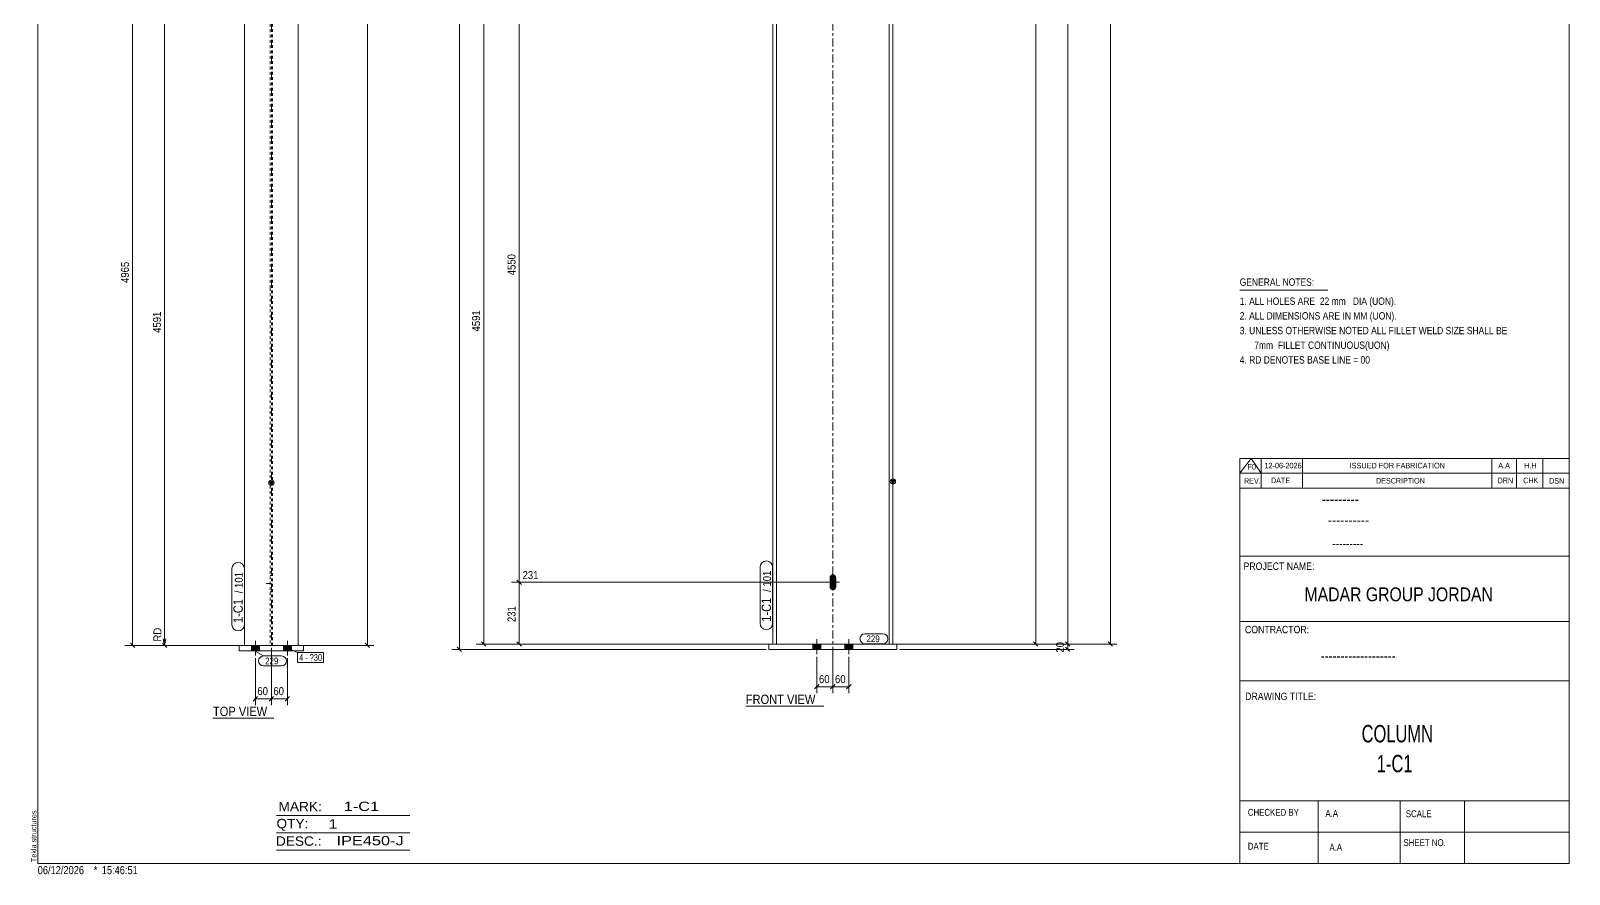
# Model space of a CAD drawing. Header units: millimetres. Extents: x 2 to 579, y 1 to 825.
# Drawn here: x 2 to 579, y 1 to 317 of the extents above; entities that cross this region are included whole.
import ezdxf

# ---------------------------------------------------------------- set-up
doc = ezdxf.new("R2010")
doc.units = ezdxf.units.MM
for name, pattern in [('XKITLINE00', [0]), ('XKITLINE01', [4, 1, -1, 1, -1]), ('XKITLINE02', [4, 2, -2]), ('XKITLINE03', [6, 3, -1, 1, -1])]:
    doc.linetypes.add(name, pattern=pattern)
for name, color, linetype, lineweight in [('Bolt', 3, 'Continuous', 0), ('BoltMark', 7, 'Continuous', 0), ('Dimensions', 7, 'Continuous', 0), ('DrawingSheet', 5, 'Continuous', 0), ('OtherObjectType', 7, 'Continuous', 0), ('Part', 2, 'Continuous', 0), ('PartMark', 7, 'Continuous', 0)]:
    doc.layers.add(name, color=color, linetype=linetype, lineweight=lineweight)
doc.styles.add('@ARIAL_UNICODE_MS_BOLD', font='ARIAL.TTF')
doc.styles.add('ARIAL', font='ARIAL.TTF')
doc.styles.add('ARIAL_NARROW', font='ARIALN.TTF')
doc.styles.add('COMIC_SANS_MS_BOLD', font='COMICBD.TTF')
doc.styles.add('SWIS721_EX_BT', font='ARIAL.TTF')
doc.styles.add('SWISSE', font='ARIAL.TTF')

# ---------------------------------------------------------------- blocks, each defined once
blk = doc.blocks.new('*A6')
at = {"layer": 'Bolt'}
for points in [[(303.51, 628.81), (303.03, 628.72), (302.55, 628.81), (302.15, 629.08), (301.88, 629.49), (301.78, 629.97), (301.78, 633.47), (301.88, 633.95), (302.15, 634.35), (302.55, 634.62), (303.03, 634.72), (303.51, 634.62), (303.92, 634.35), (304.19, 633.95), (304.28, 633.47), (304.28, 629.97), (304.19, 629.49), (303.92, 629.08)], [(303.51, 386.47), (303.03, 386.38), (302.55, 386.47), (302.15, 386.74), (301.88, 387.15), (301.78, 387.63), (301.78, 391.13), (301.88, 391.6), (302.15, 392.01), (302.55, 392.28), (303.03, 392.38), (303.51, 392.28), (303.92, 392.01), (304.19, 391.6), (304.28, 391.13), (304.28, 387.63), (304.19, 387.15), (303.92, 386.74)], [(303.51, 346.47), (303.03, 346.38), (302.55, 346.47), (302.15, 346.74), (301.88, 347.15), (301.78, 347.63), (301.78, 351.13), (301.88, 351.6), (302.15, 352.01), (302.55, 352.28), (303.03, 352.38), (303.51, 352.28), (303.92, 352.01), (304.19, 351.6), (304.28, 351.13), (304.28, 347.63), (304.19, 347.15), (303.92, 346.74)], [(303.51, 107.45), (303.03, 107.36), (302.55, 107.45), (302.15, 107.72), (301.88, 108.13), (301.78, 108.61), (301.78, 112.11), (301.88, 112.58), (302.15, 112.99), (302.55, 113.26), (303.03, 113.36), (303.51, 113.26), (303.92, 112.99), (304.19, 112.58), (304.28, 112.11), (304.28, 108.61), (304.19, 108.13), (303.92, 107.72)]]:
    blk.add_hatch(color=3, dxfattribs=at).paths.add_polyline_path(points, flags=17)
at = {"layer": 'Bolt', "color": 3, "linetype": 'XKITLINE00', "lineweight": 0}
for p, q in [((305.53, 631.72), (300.53, 631.72)), ((303.03, 634.22), (303.03, 629.22)), ((305.53, 389.38), (300.53, 389.38)), ((303.03, 391.88), (303.03, 386.88)), ((303.03, 351.88), (303.03, 346.88)), ((305.53, 349.38), (300.53, 349.38)), ((305.53, 110.36), (300.53, 110.36)), ((303.03, 112.86), (303.03, 107.86))]:
    blk.add_line(p, q, dxfattribs=at)
blk = doc.blocks.new('*A12')
at = {"layer": 'Bolt'}
for points in [[(298.53, 87.23), (298.53, 85.23), (295.53, 85.23), (295.53, 87.23)], [(298.53, 87.23), (298.53, 85.23), (295.53, 85.23), (295.53, 87.23)], [(310.53, 87.23), (310.53, 85.23), (307.53, 85.23), (307.53, 87.23)], [(310.53, 87.23), (310.53, 85.23), (307.53, 85.23), (307.53, 87.23)]]:
    blk.add_hatch(color=3, dxfattribs=at).paths.add_polyline_path(points, flags=17)
at = {"layer": 'Bolt', "color": 3, "linetype": 'XKITLINE00', "lineweight": 0}
for p, q in [((295.53, 87.23), (295.53, 85.23)), ((295.53, 87.23), (295.53, 85.23)), ((297.03, 88.98), (297.03, 83.48)), ((297.03, 88.98), (297.03, 83.48)), ((298.53, 87.23), (298.53, 85.23)), ((298.53, 87.23), (298.53, 85.23)), ((307.53, 87.23), (307.53, 85.23)), ((307.53, 87.23), (307.53, 85.23)), ((309.03, 88.98), (309.03, 83.48)), ((309.03, 88.98), (309.03, 83.48)), ((310.53, 87.23), (310.53, 85.23)), ((310.53, 87.23), (310.53, 85.23))]:
    blk.add_line(p, q, dxfattribs=at)
blk = doc.blocks.new('*A14')
at = {"layer": 'Part'}
blk.add_hatch(color=2, dxfattribs=at).paths.add_polyline_path([(324.73, 148.63), (326.33, 148.63), (325.53, 147.23)], flags=17)
at = {"layer": 'Part', "color": 7, "linetype": 'XKITLINE01', "lineweight": 0}
for p, q in [((325.53, 688.67), (280.53, 653.2)), ((281.93, 651.22), (281.93, 650.22)), ((324.13, 651.22), (324.13, 650.22)), ((281.93, 368.75), (281.93, 367.75)), ((324.13, 368.75), (324.13, 367.75)), ((280.53, 87.23), (325.53, 87.23))]:
    blk.add_line(p, q, dxfattribs=at)
at = {"layer": 'Part', "color": 2, "linetype": 'XKITLINE00', "lineweight": 0}
for p, q in [((324.13, 687.57), (324.13, 651.22)), ((325.53, 500.18), (325.53, 688.67)), ((280.53, 653.2), (280.53, 500.18)), ((281.93, 654.3), (281.93, 651.22)), ((281.93, 650.22), (281.93, 500.18)), ((324.13, 650.22), (324.13, 500.18)), ((280.53, 500.08), (280.53, 221.16)), ((281.93, 500.08), (281.93, 368.75)), ((324.13, 500.08), (324.13, 368.75)), ((325.53, 221.16), (325.53, 500.08)), ((281.93, 367.75), (281.93, 221.16)), ((324.13, 367.75), (324.13, 221.16)), ((280.53, 221.06), (280.53, 87.23)), ((281.93, 221.06), (281.93, 87.23)), ((324.13, 221.06), (324.13, 87.23)), ((325.53, 87.23), (325.53, 221.06)), ((325.53, 147.23), (324.73, 148.63)), ((324.73, 148.63), (326.33, 148.63)), ((326.33, 148.63), (325.53, 147.23))]:
    blk.add_line(p, q, dxfattribs=at)
at = {"layer": 'Part', "color": 7, "linetype": 'XKITLINE03', "lineweight": 0}
for p, q in [((303.03, 500.18), (303.03, 680.94)), ((303.03, 221.16), (303.03, 500.08)), ((303.03, 77.23), (303.03, 221.06))]:
    blk.add_line(p, q, dxfattribs=at)
at = {"layer": 'Part', "color": 2, "linetype": 'XKITLINE00', "lineweight": 0}
blk.add_circle((325.53, 148.13), 1, dxfattribs=at)
blk = doc.blocks.new('*A25')
at = {"layer": 'Part', "color": 2, "linetype": 'XKITLINE00', "lineweight": 0}
for p, q in [((327.03, 87.23), (279.03, 87.23)), ((279.03, 87.23), (279.03, 85.23)), ((327.03, 87.23), (327.03, 85.23)), ((327.03, 85.23), (279.03, 85.23))]:
    blk.add_line(p, q, dxfattribs=at)
blk = doc.blocks.new('*A28')
at = {"layer": 'Bolt', "color": 3, "linetype": 'XKITLINE02', "lineweight": 0}
for p, q in [((90.56, 631.2), (94.56, 631.2)), ((92.11, 634.2), (93.01, 634.2)), ((92.11, 628.2), (93.01, 628.2)), ((90.56, 388.86), (94.56, 388.86)), ((92.11, 391.86), (93.01, 391.86)), ((92.11, 385.86), (93.01, 385.86)), ((92.11, 351.86), (93.01, 351.86)), ((90.56, 348.86), (94.56, 348.86)), ((92.11, 345.86), (93.01, 345.86)), ((90.56, 109.84), (94.56, 109.84)), ((92.11, 112.84), (93.01, 112.84)), ((92.11, 106.84), (93.01, 106.84))]:
    blk.add_line(p, q, dxfattribs=at)
blk = doc.blocks.new('*A34')
at = {"layer": 'Bolt'}
for points in [[(88.06, 86.72), (88.06, 84.72), (85.06, 84.72), (85.06, 86.72)], [(88.06, 86.72), (88.06, 84.72), (85.06, 84.72), (85.06, 86.72)], [(100.06, 86.72), (100.06, 84.72), (97.06, 84.72), (97.06, 86.72)], [(100.06, 86.72), (100.06, 84.72), (97.06, 84.72), (97.06, 86.72)]]:
    blk.add_hatch(color=3, dxfattribs=at).paths.add_polyline_path(points, flags=17)
at = {"layer": 'Bolt', "color": 3, "linetype": 'XKITLINE00', "lineweight": 0}
for p, q in [((85.06, 86.72), (85.06, 84.72)), ((85.06, 86.72), (85.06, 84.72)), ((86.56, 88.47), (86.56, 82.97)), ((86.56, 88.47), (86.56, 82.97)), ((88.06, 86.72), (88.06, 84.72)), ((88.06, 86.72), (88.06, 84.72)), ((97.06, 86.72), (97.06, 84.72)), ((97.06, 86.72), (97.06, 84.72)), ((98.56, 88.47), (98.56, 82.97)), ((98.56, 88.47), (98.56, 82.97)), ((100.06, 86.72), (100.06, 84.72)), ((100.06, 86.72), (100.06, 84.72))]:
    blk.add_line(p, q, dxfattribs=at)
blk = doc.blocks.new('*A36')
at = {"layer": 'Part'}
blk.add_hatch(color=2, dxfattribs=at).paths.add_polyline_path([(91.76, 148.12), (93.36, 148.12), (92.56, 146.72)], flags=17)
at = {"layer": 'Part', "color": 7, "linetype": 'XKITLINE01', "lineweight": 0}
for p, q in [((82.56, 688.16), (82.56, 499.66)), ((102.56, 688.16), (82.56, 688.16)), ((82.56, 687.05), (92.11, 687.05)), ((92.11, 687.05), (92.11, 499.66)), ((93.01, 499.66), (93.01, 687.05)), ((93.01, 687.05), (102.56, 687.05)), ((102.56, 499.66), (102.56, 688.16)), ((82.56, 653.79), (92.11, 653.79)), ((82.56, 652.68), (102.56, 652.68)), ((93.01, 653.79), (102.56, 653.79)), ((82.56, 499.56), (82.56, 330.71)), ((92.11, 499.56), (92.11, 220.64)), ((93.01, 220.64), (93.01, 499.56)), ((102.56, 330.71), (102.56, 499.56)), ((92.11, 220.54), (92.11, 86.72)), ((93.01, 86.72), (93.01, 220.54)), ((82.56, 86.72), (102.56, 86.72))]:
    blk.add_line(p, q, dxfattribs=at)
at = {"layer": 'Part', "color": 7, "linetype": 'XKITLINE03', "lineweight": 0}
for p, q in [((92.56, 499.66), (92.56, 680.42)), ((92.56, 220.64), (92.56, 499.56)), ((92.56, 76.72), (92.56, 220.54))]:
    blk.add_line(p, q, dxfattribs=at)
at = {"layer": 'Part', "color": 2, "linetype": 'XKITLINE00', "lineweight": 0}
for p, q in [((82.56, 220.64), (82.56, 330.71)), ((102.56, 330.71), (102.56, 220.64)), ((82.56, 86.72), (82.56, 220.54)), ((102.56, 220.54), (102.56, 86.72)), ((92.56, 146.72), (91.76, 148.12)), ((91.76, 148.12), (93.36, 148.12)), ((93.36, 148.12), (92.56, 146.72))]:
    blk.add_line(p, q, dxfattribs=at)
blk.add_circle((92.56, 147.62), 1, dxfattribs=at)
blk = doc.blocks.new('*A47')
at = {"layer": 'Part', "color": 2, "linetype": 'XKITLINE00', "lineweight": 0}
for p, q in [((80.56, 84.72), (80.56, 86.72)), ((80.56, 86.72), (104.56, 86.72)), ((104.56, 86.72), (104.56, 84.72)), ((104.56, 84.72), (80.56, 84.72))]:
    blk.add_line(p, q, dxfattribs=at)
blk = doc.blocks.new('*A72')
at = {"layer": 'DrawingSheet', "color": 5, "linetype": 'XKITLINE00', "lineweight": 0}
for p, q in [((579, 825), (5, 825)), ((5, 825), (5, 5)), ((579, 5), (579, 825)), ((5, 5), (579, 5))]:
    blk.add_line(p, q, dxfattribs=at)
at = {"layer": 'DrawingSheet', "color": 5, "style": 'ARIAL', "width": 0.85}
blk.add_text('Tekla structures', height=2, rotation=90, dxfattribs=at).set_placement((4.5, 5.5))
blk = doc.blocks.new('*A74')
at = {"layer": 'OtherObjectType', "color": 7, "linetype": 'XKITLINE00', "lineweight": 0}
blk.add_line((455.5, 219.82), (488.5, 219.82), dxfattribs=at)
at = {"layer": 'OtherObjectType', "color": 7, "style": 'ARIAL_NARROW', "width": 1.008832}
for s, p in [('GENERAL NOTES:', (455.5, 221.47)), ('1. ALL HOLES ARE  22 mm   DIA (UON).', (455.5, 214.32)), ('2. ALL DIMENSIONS ARE IN MM (UON).', (455.5, 208.82)), ('3. UNLESS OTHERWISE NOTED ALL FILLET WELD SIZE SHALL BE', (455.5, 203.32)), ('7mm  FILLET CONTINUOUS(UON)', (460.95, 197.82)), ('4. RD DENOTES BASE LINE = 00', (455.5, 192.32))]:
    blk.add_text(s, height=2.75, dxfattribs=at).set_placement(p)
blk = doc.blocks.new('*A75')
at = {"layer": 'OtherObjectType', "color": 7, "linetype": 'XKITLINE00', "lineweight": 0}
for p, q in [((455.5, 156.76), (579, 156.76)), ((455.5, 151.21), (459.82, 156.76)), ((455.5, 151.21), (455.5, 156.76)), ((459.82, 156.76), (463.53, 151.21)), ((463.53, 151.21), (463.53, 156.76)), ((478.97, 151.21), (478.97, 156.76)), ((549.98, 151.21), (549.98, 156.76)), ((559.24, 151.21), (559.24, 156.76)), ((569.12, 151.21), (569.12, 156.76)), ((579, 151.21), (579, 156.76)), ((455.5, 151.21), (579, 151.21)), ((455.5, 145.65), (455.5, 151.21)), ((459.21, 151.21), (579, 151.21)), ((463.53, 145.65), (463.53, 151.21)), ((478.97, 145.65), (478.97, 151.21)), ((549.98, 145.65), (549.98, 151.21)), ((559.24, 145.65), (559.24, 151.21)), ((569.12, 145.65), (569.12, 151.21)), ((579, 145.65), (579, 151.21))]:
    blk.add_line(p, q, dxfattribs=at)
at = {"layer": 'OtherObjectType', "color": 7, "style": 'ARIAL_NARROW'}
for s, height, width, p in [('F0', 2.058, 1.008832, (458.4, 152.59)), ('12-06-2026', 2.058, 1.008832, (464.76, 153.06)), ('ISSUED FOR FABRICATION', 2.0583, 1.008832, (496.71, 153.06)), ('A.A', 2.058, 1.008832, (552.4, 153.06)), ('H.H', 2.058, 1.008832, (562.13, 153.06)), ('REV.', 2.058, 0.907949, (457.13, 147.31)), ('DATE', 2.058, 0.907949, (467.23, 147.5)), ('DESCRIPTION', 2.0583, 0.907949, (506.61, 147.39)), ('DRN', 2.058, 0.907949, (552.17, 147.47)), ('CHK', 2.058, 0.907949, (561.72, 147.5)), ('DSN', 2.058, 0.907949, (571.47, 147.35))]:
    blk.add_text(s, height=height, dxfattribs=dict(at, width=width)).set_placement(p)
blk = doc.blocks.new('*A76')
at = {"layer": 'OtherObjectType', "color": 6, "linetype": 'XKITLINE00', "lineweight": 0}
for p, q in [((94.5, 23), (144.5, 23)), ((94.5, 16.5), (144.5, 16.5)), ((94.5, 10), (144.5, 10))]:
    blk.add_line(p, q, dxfattribs=at)
at = {"layer": 'OtherObjectType', "color": 6, "style": 'ARIAL_NARROW'}
for s, width, p in [('MARK:', 1.275, (95.27, 24.58)), ('1-C1', 1.525501, (119.69, 24.65)), ('QTY:', 1.275, (94.5, 18.19)), ('1', 1.525501, (113.99, 18.05)), ('DESC.:', 1.275, (94.29, 11.63)), ('IPE450-J', 1.525501, (117, 11.79))]:
    blk.add_text(s, height=3.5, dxfattribs=dict(at, width=width)).set_placement(p)
blk = doc.blocks.new('*A77')
at = {"layer": 'OtherObjectType', "color": 2, "linetype": 'XKITLINE00', "lineweight": 0}
for p, q in [((455.5, 145.65), (579, 145.65)), ((455.5, 5), (455.5, 145.64)), ((578.98, 145.64), (579, 5)), ((579, 120.14), (455.5, 120.14)), ((455.5, 95.63), (579, 95.63)), ((579, 73.49), (455.5, 73.49)), ((579, 28.4), (455.5, 28.4)), ((484.94, 28.4), (484.94, 5)), ((515.62, 5), (515.62, 28.4)), ((539.75, 5), (539.75, 28.4)), ((579, 16.7), (455.5, 16.7)), ((579, 5), (455.5, 5))]:
    blk.add_line(p, q, dxfattribs=at)
at = {"layer": 'OtherObjectType', "color": 4, "style": '@ARIAL_UNICODE_MS_BOLD', "width": 0.85}
blk.add_text('---------', height=3.9, dxfattribs=at).set_placement((486.23, 139.59))
at = {"layer": 'OtherObjectType', "color": 7, "style": 'ARIAL', "width": 0.85}
for s, height, p in [('----------', 3.9, (488.56, 131.77)), ('---------', 3.25, (490.21, 123.31))]:
    blk.add_text(s, height=height, dxfattribs=at).set_placement(p)
at = {"layer": 'OtherObjectType', "color": 3, "width": 0.85}
for s, style, p in [('PROJECT NAME:', 'SWIS721_EX_BT', (456.92, 115.01)), ('CONTRACTOR:', 'SWISSE', (457.47, 91.27)), ('DRAWING TITLE:', 'SWIS721_EX_BT', (457.53, 66.24))]:
    blk.add_text(s, height=2.7618, dxfattribs=dict(at, style=style)).set_placement(p)
at = {"layer": 'OtherObjectType', "color": 7, "width": 0.85}
for s, height, p in [('MADAR GROUP JORDAN', 5.2, (479.79, 103.23)), ('CHECKED BY', 2.592, (458.53, 22.86)), ('A.A', 2.592, (487.61, 22.45)), ('SCALE', 2.592, (517.74, 22.33)), ('DATE', 2.592, (458.54, 10.16)), ('A.A', 2.592, (489.14, 9.76)), ('SHEET NO.', 2.592, (516.87, 11.49))]:
    blk.add_text(s, height=height, dxfattribs=at).set_placement(p)
at = {"layer": 'OtherObjectType', "color": 1}
for s, height, style, width, p in [('-------------------', 3.9, 'COMIC_SANS_MS_BOLD', 0.85, (485.87, 80.86)), ('COLUMN', 6.5, 'ARIAL', 0.68, (501.19, 50.37)), ('1-C1', 6.5, 'ARIAL', 0.68, (506.88, 39.17))]:
    blk.add_text(s, height=height, dxfattribs=dict(at, style=style, width=width)).set_placement(p)
blk = doc.blocks.new('*A79')
at = {"layer": 'OtherObjectType', "color": 7, "style": 'ARIAL_NARROW', "width": 1.008832}
for s, p in [('06/12/2026', (4.99, 1)), ('*', (26, 1)), ('15:46:51', (29, 1))]:
    blk.add_text(s, height=3, dxfattribs=at).set_placement(p)
blk = doc.blocks.new('*A80')
at = {"layer": 'Dimensions', "color": 7, "linetype": 'XKITLINE00', "lineweight": 0}
for p, q in [((328.93, 647.59), (381.43, 647.59)), ((378.18, 648.44), (379.88, 646.75)), ((379.03, 87.23), (379.03, 647.59)), ((326.53, 87.23), (381.43, 87.23)), ((378.18, 88.08), (379.88, 86.38))]:
    blk.add_line(p, q, dxfattribs=at)
at = {"layer": 'Dimensions', "color": 3}
for p in [(379.03, 647.59), (379.03, 87.23)]:
    blk.add_point(p, dxfattribs=at)
at = {"layer": 'Dimensions', "color": 3, "style": 'ARIAL', "width": 0.85}
blk.add_text('8545', height=3, dxfattribs=at).set_placement((364.33, 648.79))
blk.add_text('8545', height=3, rotation=90.00021, dxfattribs=at).set_placement((377.68, 362.96))
blk = doc.blocks.new('*A89')
at = {"layer": 'Dimensions', "color": 7, "linetype": 'XKITLINE00', "lineweight": 0}
for p, q in [((297.03, 82.48), (297.03, 68.83)), ((303.03, 86.23), (303.03, 68.83)), ((297.88, 72.08), (296.18, 70.38)), ((297.03, 71.23), (303.03, 71.23)), ((303.88, 72.08), (302.18, 70.38))]:
    blk.add_line(p, q, dxfattribs=at)
at = {"layer": 'Dimensions', "color": 3}
for p in [(297.03, 71.23), (303.03, 71.23)]:
    blk.add_point(p, dxfattribs=at)
at = {"layer": 'Dimensions', "color": 3, "style": 'ARIAL', "width": 0.85}
blk.add_text('60', height=3, dxfattribs=at).set_placement((297.81, 72.58))
blk = doc.blocks.new('*A90')
at = {"layer": 'Dimensions', "color": 7, "linetype": 'XKITLINE00', "lineweight": 0}
for p, q in [((303.03, 86.23), (303.03, 68.83)), ((309.03, 82.48), (309.03, 68.83)), ((303.88, 72.08), (302.18, 70.38)), ((303.03, 71.23), (309.03, 71.23)), ((309.88, 72.08), (308.18, 70.38))]:
    blk.add_line(p, q, dxfattribs=at)
at = {"layer": 'Dimensions', "color": 3}
for p in [(303.03, 71.23), (309.03, 71.23)]:
    blk.add_point(p, dxfattribs=at)
at = {"layer": 'Dimensions', "color": 3, "style": 'ARIAL', "width": 0.85}
blk.add_text('60', height=3, dxfattribs=at).set_placement((303.81, 72.58))
blk = doc.blocks.new('*A93')
at = {"layer": 'PartMark', "color": 7, "linetype": 'XKITLINE00', "lineweight": 0}
for p, q in [((315.02, 91.03), (321.78, 91.03)), ((315.02, 87.33), (321.78, 87.33))]:
    blk.add_line(p, q, dxfattribs=at)
for centre, start, end in [((315.02, 89.18), 90, 270), ((321.78, 89.18), 270, 90)]:
    blk.add_arc(centre, 1.85, start, end, dxfattribs=at)
at = {"layer": 'PartMark', "color": 3, "style": 'ARIAL', "width": 0.85}
blk.add_text('229', height=2.5, dxfattribs=at).set_placement((315.62, 87.93))
blk = doc.blocks.new('*A100')
at = {"layer": 'PartMark', "color": 7, "linetype": 'XKITLINE00', "lineweight": 0}
for p, q in [((275.73, 94.98), (275.73, 116.04)), ((280.43, 94.98), (280.43, 116.04))]:
    blk.add_line(p, q, dxfattribs=at)
for centre, start, end in [((278.08, 116.04), 0, 180), ((278.08, 94.98), 180, 0)]:
    blk.add_arc(centre, 2.35, start, end, dxfattribs=at)
at = {"layer": 'PartMark', "color": 3, "style": 'ARIAL', "width": 0.85}
for s, p in [('101', (279.83, 108.76)), ('/', (279.83, 106.75))]:
    blk.add_text(s, height=3, rotation=90.00021, dxfattribs=at).set_placement(p)
at = {"layer": 'PartMark', "color": 1, "style": 'ARIAL', "width": 0.85}
blk.add_text('1-C1', height=3.5, rotation=90.00021, dxfattribs=at).set_placement((279.83, 95.58))
blk = doc.blocks.new('*A106')
at = {"layer": 'OtherObjectType', "color": 7, "linetype": 'XKITLINE00', "lineweight": 0}
blk.add_line((270.38, 63.98), (299.68, 63.98), dxfattribs=at)
at = {"layer": 'OtherObjectType', "color": 7, "style": 'ARIAL', "width": 0.85}
blk.add_text('FRONT VIEW', height=3.5, dxfattribs=at).set_placement((270.38, 64.73))
blk = doc.blocks.new('*A115')
at = {"layer": 'Dimensions', "color": 7, "linetype": 'XKITLINE00', "lineweight": 0}
for p, q in [((343.73, 707.3), (160.18, 707.3)), ((162.18, 708.15), (163.88, 706.45)), ((163.03, 85.23), (163.03, 707.3)), ((278.03, 85.23), (160.18, 85.23)), ((162.18, 86.08), (163.88, 84.38))]:
    blk.add_line(p, q, dxfattribs=at)
at = {"layer": 'Dimensions', "color": 3}
for p in [(163.03, 707.3), (163.03, 85.23)]:
    blk.add_point(p, dxfattribs=at)
at = {"layer": 'Dimensions', "color": 3, "style": 'ARIAL', "width": 0.85}
blk.add_text('9162', height=3, rotation=90.00021, dxfattribs=at).set_placement((161.68, 391.82))
blk = doc.blocks.new('*A116')
at = {"layer": 'Dimensions', "color": 7, "linetype": 'XKITLINE00', "lineweight": 0}
for p, q in [((326.53, 87.23), (393.43, 87.23)), ((390.18, 88.08), (391.88, 86.38)), ((391.03, 85.23), (391.03, 87.23)), ((328.03, 85.23), (393.43, 85.23)), ((390.18, 86.08), (391.88, 84.38))]:
    blk.add_line(p, q, dxfattribs=at)
at = {"layer": 'Dimensions', "color": 3}
for p in [(391.03, 87.23), (391.03, 85.23)]:
    blk.add_point(p, dxfattribs=at)
at = {"layer": 'Dimensions', "color": 3, "style": 'ARIAL', "width": 0.85}
blk.add_text('20', height=3, rotation=90.00021, dxfattribs=at).set_placement((389.68, 84.01))
blk = doc.blocks.new('*A117')
at = {"layer": 'Dimensions', "color": 7, "linetype": 'XKITLINE00', "lineweight": 0}
for p, q in [((326.53, 688.67), (393.43, 688.67)), ((390.18, 689.52), (391.88, 687.83)), ((391.03, 87.23), (391.03, 688.67)), ((326.53, 87.23), (393.43, 87.23)), ((390.18, 88.08), (391.88, 86.38))]:
    blk.add_line(p, q, dxfattribs=at)
at = {"layer": 'Dimensions', "color": 3}
for p in [(391.03, 688.67), (391.03, 87.23)]:
    blk.add_point(p, dxfattribs=at)
at = {"layer": 'Dimensions', "color": 3, "style": 'ARIAL', "width": 0.85}
blk.add_text('8956', height=3, rotation=90.00021, dxfattribs=at).set_placement((389.68, 383.5))
blk = doc.blocks.new('*A119')
at = {"layer": 'Dimensions', "color": 7, "linetype": 'XKITLINE00', "lineweight": 0}
for p, q in [((280.93, 330.36), (169.29, 330.36)), ((171.3, 331.2), (172.99, 329.51)), ((172.14, 87.23), (172.14, 330.36)), ((279.53, 87.23), (169.29, 87.23)), ((171.3, 88.08), (172.99, 86.38))]:
    blk.add_line(p, q, dxfattribs=at)
at = {"layer": 'Dimensions', "color": 3}
for p in [(172.14, 330.36), (172.14, 87.23)]:
    blk.add_point(p, dxfattribs=at)
at = {"layer": 'Dimensions', "color": 3, "style": 'ARIAL', "width": 0.85}
blk.add_text('4591', height=3, dxfattribs=at).set_placement((173.44, 331.56))
blk.add_text('4591', height=3, rotation=90.00021, dxfattribs=at).set_placement((170.79, 204.34))
blk = doc.blocks.new('*A121')
at = {"layer": 'Dimensions', "color": 7, "linetype": 'XKITLINE00', "lineweight": 0}
for p, q in [((346.23, 681.8), (409.43, 681.8)), ((406.18, 682.65), (407.88, 680.95)), ((407.03, 87.23), (407.03, 681.8)), ((326.53, 87.23), (409.43, 87.23)), ((406.18, 88.08), (407.88, 86.38))]:
    blk.add_line(p, q, dxfattribs=at)
at = {"layer": 'Dimensions', "color": 3}
for p in [(407.03, 681.8), (407.03, 87.23)]:
    blk.add_point(p, dxfattribs=at)
at = {"layer": 'Dimensions', "color": 3, "style": 'ARIAL', "width": 0.85}
blk.add_text('8887', height=3, dxfattribs=at).set_placement((392.33, 683))
blk.add_text('8887', height=3, rotation=90.00021, dxfattribs=at).set_placement((405.68, 380.07))
blk = doc.blocks.new('*A124')
at = {"layer": 'Dimensions', "color": 7, "linetype": 'XKITLINE00', "lineweight": 0}
for p, q in [((302.03, 110.36), (182.57, 110.36)), ((184.57, 111.2), (186.27, 109.51)), ((185.42, 87.23), (185.42, 110.36)), ((279.53, 87.23), (182.57, 87.23)), ((184.57, 88.08), (186.27, 86.38))]:
    blk.add_line(p, q, dxfattribs=at)
at = {"layer": 'Dimensions', "color": 3}
for p in [(185.42, 110.36), (185.42, 87.23)]:
    blk.add_point(p, dxfattribs=at)
at = {"layer": 'Dimensions', "color": 3, "style": 'ARIAL', "width": 0.85}
blk.add_text('231', height=3, dxfattribs=at).set_placement((186.72, 111.56))
blk.add_text('231', height=3, rotation=90.00021, dxfattribs=at).set_placement((184.07, 95.46))
blk = doc.blocks.new('*A125')
at = {"layer": 'Dimensions', "color": 7, "linetype": 'XKITLINE00', "lineweight": 0}
for p, q in [((302.03, 349.38), (182.57, 349.38)), ((184.57, 350.22), (186.27, 348.53)), ((185.42, 110.36), (185.42, 349.38)), ((302.03, 110.36), (182.57, 110.36)), ((184.57, 111.2), (186.27, 109.51))]:
    blk.add_line(p, q, dxfattribs=at)
at = {"layer": 'Dimensions', "color": 3}
for p in [(185.42, 349.38), (185.42, 110.36)]:
    blk.add_point(p, dxfattribs=at)
at = {"layer": 'Dimensions', "color": 3, "style": 'ARIAL', "width": 0.85}
blk.add_text('4781', height=3, dxfattribs=at).set_placement((186.72, 350.58))
blk.add_text('4550', height=3, rotation=90.00021, dxfattribs=at).set_placement((184.07, 225.42))
blk = doc.blocks.new('*A129')
at = {"layer": 'Dimensions', "color": 7, "linetype": 'XKITLINE00', "lineweight": 0}
for p, q in [((109.01, 649.7), (130.96, 649.7)), ((127.71, 650.55), (129.41, 648.85)), ((128.56, 86.72), (128.56, 649.7)), ((103.56, 86.72), (130.96, 86.72)), ((127.71, 87.56), (129.41, 85.87))]:
    blk.add_line(p, q, dxfattribs=at)
at = {"layer": 'Dimensions', "color": 3}
for p in [(128.56, 649.7), (128.56, 86.72)]:
    blk.add_point(p, dxfattribs=at)
at = {"layer": 'Dimensions', "color": 3, "style": 'ARIAL', "width": 0.85}
blk.add_text('8571', height=3, dxfattribs=at).set_placement((118.36, 650.9))
blk.add_text('8571', height=3, rotation=90.00021, dxfattribs=at).set_placement((127.21, 363.76))
blk = doc.blocks.new('*A132')
at = {"layer": 'Dimensions', "color": 7, "linetype": 'XKITLINE00', "lineweight": 0}
for p, q in [((86.56, 81.97), (86.56, 64.32)), ((92.56, 85.72), (92.56, 64.32)), ((87.41, 67.56), (85.71, 65.87)), ((86.56, 66.72), (92.56, 66.72)), ((93.41, 67.56), (91.71, 65.87))]:
    blk.add_line(p, q, dxfattribs=at)
at = {"layer": 'Dimensions', "color": 3}
for p in [(86.56, 66.72), (92.56, 66.72)]:
    blk.add_point(p, dxfattribs=at)
at = {"layer": 'Dimensions', "color": 3, "style": 'ARIAL', "width": 0.85}
blk.add_text('60', height=3, dxfattribs=at).set_placement((87.33, 68.07))
blk = doc.blocks.new('*A133')
at = {"layer": 'Dimensions', "color": 7, "linetype": 'XKITLINE00', "lineweight": 0}
for p, q in [((92.56, 85.72), (92.56, 64.32)), ((98.56, 81.97), (98.56, 64.32)), ((93.41, 67.56), (91.71, 65.87)), ((92.56, 66.72), (98.56, 66.72)), ((99.41, 67.56), (97.71, 65.87))]:
    blk.add_line(p, q, dxfattribs=at)
at = {"layer": 'Dimensions', "color": 3}
for p in [(92.56, 66.72), (98.56, 66.72)]:
    blk.add_point(p, dxfattribs=at)
at = {"layer": 'Dimensions', "color": 3, "style": 'ARIAL', "width": 0.85}
blk.add_text('60', height=3, dxfattribs=at).set_placement((93.33, 68.07))
blk = doc.blocks.new('*A136')
at = {"layer": 'Dimensions', "color": 7, "linetype": 'XKITLINE00', "lineweight": 0}
for p, q in [((107.01, 367.24), (37.71, 367.24)), ((39.71, 368.08), (41.41, 366.39)), ((40.56, 86.72), (40.56, 367.24)), ((81.56, 86.72), (37.71, 86.72)), ((39.71, 87.56), (41.41, 85.87))]:
    blk.add_line(p, q, dxfattribs=at)
at = {"layer": 'Dimensions', "color": 3}
for p in [(40.56, 367.24), (40.56, 86.72)]:
    blk.add_point(p, dxfattribs=at)
at = {"layer": 'Dimensions', "color": 3, "style": 'ARIAL', "width": 0.85}
blk.add_text('4965', height=3, dxfattribs=at).set_placement((41.86, 368.44))
blk.add_text('4965', height=3, rotation=90.00021, dxfattribs=at).set_placement((39.21, 222.53))
blk = doc.blocks.new('*A138')
at = {"layer": 'Dimensions', "color": 7, "linetype": 'XKITLINE00', "lineweight": 0}
for p, q in [((82.11, 329.84), (49.71, 329.84)), ((51.71, 330.69), (53.41, 328.99)), ((52.56, 86.72), (52.56, 329.84)), ((52.56, 93.94), (52.56, 86.72)), ((81.56, 86.72), (48.06, 86.72)), ((81.56, 86.72), (49.71, 86.72)), ((51.71, 87.56), (53.41, 85.87)), ((52.06, 89.22), (52.56, 86.72)), ((53.06, 89.22), (52.56, 86.72))]:
    blk.add_line(p, q, dxfattribs=at)
at = {"layer": 'Dimensions', "color": 3}
for p in [(52.56, 329.84), (52.56, 86.72)]:
    blk.add_point(p, dxfattribs=at)
at = {"layer": 'Dimensions', "color": 7}
blk.add_point((52.56, 86.72), dxfattribs=at)
at = {"layer": 'Dimensions', "color": 3, "style": 'ARIAL', "width": 0.85}
blk.add_text('4591', height=3, dxfattribs=at).set_placement((53.86, 331.04))
for s, p in [('4591', (51.21, 203.83)), ('RD', (51.36, 88.16))]:
    blk.add_text(s, height=3, rotation=90.00021, dxfattribs=at).set_placement(p)
blk = doc.blocks.new('*A142')
at = {"layer": 'BoltMark', "color": 7, "linetype": 'XKITLINE00', "lineweight": 0}
for p, q in [((98.56, 85.72), (102.4, 84.03)), ((102.4, 84.03), (112.09, 84.03)), ((102.4, 80.33), (102.4, 84.03)), ((112.09, 80.33), (112.09, 84.03)), ((102.4, 80.33), (112.09, 80.33))]:
    blk.add_line(p, q, dxfattribs=at)
at = {"layer": 'BoltMark', "color": 3, "style": 'ARIAL_NARROW', "width": 0.85}
for s, p in [('4', (103, 80.93)), ('-', (105.27, 80.93)), ('?30', (106.93, 80.93))]:
    blk.add_text(s, height=2.5, dxfattribs=at).set_placement(p)
blk = doc.blocks.new('*A144')
at = {"layer": 'PartMark', "color": 7, "linetype": 'XKITLINE00', "lineweight": 0}
for p, q in [((85.39, 85.15), (89.63, 82.75)), ((89.63, 82.75), (96.39, 82.75)), ((89.63, 79.05), (96.39, 79.05))]:
    blk.add_line(p, q, dxfattribs=at)
for centre, start, end in [((89.63, 80.9), 90, 270), ((96.39, 80.9), 270, 90)]:
    blk.add_arc(centre, 1.85, start, end, dxfattribs=at)
at = {"layer": 'PartMark', "color": 3, "style": 'ARIAL', "width": 0.85}
blk.add_text('229', height=2.5, dxfattribs=at).set_placement((90.23, 79.65))
blk = doc.blocks.new('*A155')
at = {"layer": 'PartMark', "color": 7, "linetype": 'XKITLINE00', "lineweight": 0}
for p, q in [((77.76, 94.47), (77.76, 115.52)), ((82.46, 94.47), (82.46, 115.52))]:
    blk.add_line(p, q, dxfattribs=at)
for centre, start, end in [((80.11, 115.52), 0, 180), ((80.11, 94.47), 180, 0)]:
    blk.add_arc(centre, 2.35, start, end, dxfattribs=at)
at = {"layer": 'PartMark', "color": 3, "style": 'ARIAL', "width": 0.85}
for s, p in [('101', (81.86, 108.24)), ('/', (81.86, 106.23))]:
    blk.add_text(s, height=3, rotation=90.00021, dxfattribs=at).set_placement(p)
at = {"layer": 'PartMark', "color": 1, "style": 'ARIAL', "width": 0.85}
blk.add_text('1-C1', height=3.5, rotation=90.00021, dxfattribs=at).set_placement((81.86, 95.07))
blk = doc.blocks.new('*A156')
at = {"layer": 'OtherObjectType', "color": 7, "linetype": 'XKITLINE00', "lineweight": 0}
blk.add_line((70.67, 59.47), (93.49, 59.47), dxfattribs=at)
at = {"layer": 'OtherObjectType', "color": 7, "style": 'ARIAL', "width": 0.85}
blk.add_text('TOP VIEW', height=3.5, dxfattribs=at).set_placement((70.67, 60.22))

msp = doc.modelspace()

# ---------------------------------------------------------------- block references
at = {"lineweight": 0}
for name in ['*A72', '*A115', '*A117', '*A121', '*A129', '*A80', '*A6', '*A28', '*A136', '*A125', '*A119', '*A138', '*A74', '*A75', '*A77', '*A155', '*A100', '*A124', '*A47', '*A34', '*A25', '*A12', '*A93', '*A116', '*A144', '*A132', '*A133', '*A142', '*A89', '*A90', '*A156', '*A106', '*A76', '*A79']:
    msp.add_blockref(name, (0, 0), dxfattribs=at)
at = {"layer": 'Part', "lineweight": 0}
for name in ['*A36', '*A14']:
    msp.add_blockref(name, (0, 0), dxfattribs=at)

doc.saveas('drawing.dxf')
